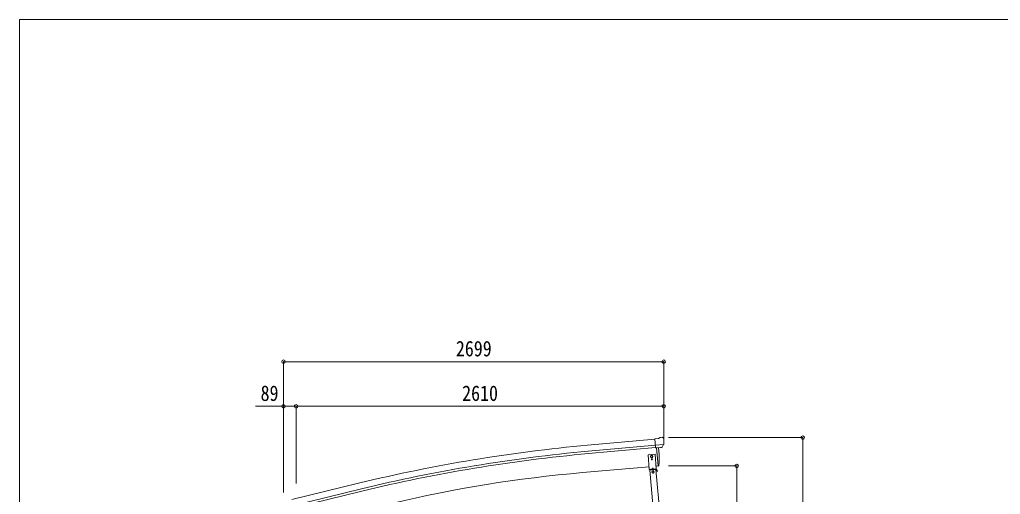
# Model space of a CAD drawing. Units: millimetres at full size. Extents: x -6988 to 7066, y -4877 to 4823.
# Drawn here: x -6988 to -24, y 1453 to 4823 of the extents above; entities that cross this region are included whole.
import ezdxf
from ezdxf.enums import TextEntityAlignment as Align

# ---------------------------------------------------------------- set-up
doc = ezdxf.new("R2010")
doc.units = ezdxf.units.MM
doc.header["$LTSCALE"] = 25
doc.header["$PDMODE"] = 32
doc.header["$PDSIZE"] = 25
for name, color, linetype, lineweight in [('0-1_本体', 4, 'Continuous', 9), ('0-2_部品', 7, 'Continuous', 9), ('0-A_寸法', 6, 'Continuous', 9), ('1-2_GLASS_SEAL', 7, 'Continuous', 9), ('F-0_240', 7, 'Continuous', 9)]:
    doc.layers.add(name, color=color, linetype=linetype, lineweight=lineweight)
doc.styles.add('ＭＳ ゴシック', font='')
doc.styles.get('ＭＳ ゴシック').set_extended_font_data('MS Gothic')

msp = doc.modelspace()

# ---------------------------------------------------------------- linework, layer by layer
at = {"layer": '0-1_本体'}
for p, q in [((-2477.55, 1845.04), (-2955.06, 1801.83)), ((-2473.79, 1802.04), (-2951.17, 1758.84)), ((-2472.32, 1785.26), (-2949.65, 1742.08)), ((-2465.08, 1782.88), (-2453.83, 1654.28)), ((-2518.58, 1648.61), (-2991.78, 1607.21)), ((-2453.83, 1654.28), (-2468.77, 1652.97)), ((-5054.39, 1416.22), (-4571.51, 1533.7)), ((-5044.31, 1374.25), (-4561.3, 1491.72)), ((-5040.38, 1357.87), (-4557.32, 1475.36))]:
    msp.add_line(p, q, dxfattribs=at)
for centre, radius, start, end in [((-1958.94, -9208.18), 11054.98, 95.16866, 103.66973), ((-1958.94, -9208.18), 11011.82, 95.16974, 103.66973), ((-1958.94, -9208.18), 10994.98, 95.16974, 103.66973), ((-2192.76, -7608.44), 9250.23, 94.95525, 103.47191)]:
    msp.add_arc(centre, radius, start, end, dxfattribs=at)
at = {"layer": '0-2_部品'}
for p, q in [((-2451.15, 1849.25), (-2477.71, 1846.93)), ((-2472.06, 1782.27), (-2477.71, 1846.93)), ((-2451.15, 1849.25), (-2439.43, 1856.02)), ((-2424.52, 1857.6), (-2438.19, 1856.41)), ((-2415.39, 1851.85), (-2420.87, 1856.45)), ((-2414.33, 1849.81), (-2414.21, 1848.47)), ((-2414.85, 1806.96), (-2473.77, 1801.81)), ((-2462.09, 1783.14), (-2472.06, 1782.27)), ((-2454.03, 1656.55), (-2465.08, 1782.88)), ((-2428.49, 1786.08), (-2436.19, 1785.4)), ((-2426.1, 1787.48), (-2415.17, 1806.41)), ((-2453.79, 1653.78), (-2454.03, 1656.55)), ((-2451.18, 1654.17), (-2453.79, 1653.78))]:
    msp.add_line(p, q, dxfattribs=at)
for points in [[(-2462.09, 1783.14), (-2461.82, 1783.07), (-2436.45, 1785.29), (-2436.19, 1785.4)], [(-2448.63, 1657), (-2447.8, 1682.63), (-2447.6, 1709.12), (-2448.07, 1735.61), (-2449.21, 1762.08), (-2450.72, 1784.04)], [(-2414.78, 1807.59), (-2415.06, 1806.61), (-2415.17, 1806.41)]]:
    msp.add_lwpolyline(points, dxfattribs=at)
msp.add_circle((-2499.86, 1721.42), 6.5, dxfattribs=at)
for centre, radius, start, end in [((-2437.93, 1853.42), 3, 95, 120), ((-2424.09, 1852.62), 5, 50.00648, 94.99352), ((-2615.84, 1830.83), 202.4, 353.4085, 5), ((-2451.62, 1657.13), 3, 278.50322, 357.46219)]:
    msp.add_arc(centre, radius, start, end, dxfattribs=at)
for centre, major_axis, ratio, start_param, end_param in [((-2410, 1853.86), (-15.35, 3.44), 0.101033, 5.9751426, 5.9753737), ((-2417.32, 1849.55), (2.71, -1.31), 0.997474, 0.5366567, 1.3225652), ((-2428.76, 1789.07), (1.62, -2.54), 0.997631, 5.8041905, 5.8929484), ((-2428.83, 1789.18), (-3.5, 2.17), 0.650902, 2.1145521, 2.1873627), ((-2428.7, 1788.98), (1.62, -2.54), 0.997631, 5.965759, 6.7621801)]:
    msp.add_ellipse(centre, major_axis=major_axis, ratio=ratio, start_param=start_param, end_param=end_param, dxfattribs=at)
at = {"layer": '0-A_寸法'}
for p, q in [((-5113.86, 2394.43), (-5113.86, 2077.81)), ((-5113.86, 2394.43), (-2414.86, 2394.43)), ((-2414.86, 2394.43), (-2414.86, 2077.81)), ((-5113.86, 2077.81), (-5313.86, 2077.81)), ((-5113.86, 2077.81), (-5113.86, 1465.58)), ((-5113.86, 2077.81), (-5024.86, 2077.81)), ((-5024.86, 2077.81), (-2414.86, 2077.81)), ((-5024.86, 2077.81), (-5024.86, 1529.96)), ((-2414.86, 2077.81), (-2414.86, 1848.81)), ((-1427.5, 1855.57), (-2379.79, 1855.57)), ((-1427.5, -953.93), (-1427.5, 1855.57)), ((-1896.52, 1654.27), (-2379.79, 1654.27)), ((-1896.52, 1654.27), (-1896.52, -953.93))]:
    msp.add_line(p, q, dxfattribs=at)
for p in [(-5113.86, 2394.43), (-2414.86, 2394.43), (-5113.86, 2077.81), (-5024.86, 2077.81), (-2414.86, 2077.81), (-1427.5, 1855.57), (-1896.52, 1654.27)]:
    msp.add_point(p, dxfattribs=at)
at = {"layer": '1-2_GLASS_SEAL'}
for p, q in [((-2499.43, 1701.91), (-2500.25, 1701.91)), ((-2496.97, 1701.09), (-2496.15, 1701.09)), ((-2469.74, 1628.7), (-2513.58, 1624.86)), ((-2468.83, 1631.79), (-2512.34, 1627.98)), ((-2512.08, 1624.99), (-2512.34, 1627.98)), ((-2497.64, 1626.26), (-2497.9, 1629.25)), ((-2497.68, 1626.76), (-2485.73, 1627.8)), ((-2492.83, 1640.19), (-2496.96, 1631.34)), ((-2492.83, 1640.19), (-2487.23, 1632.19)), ((-2485.68, 1627.3), (-2485.94, 1630.29)), ((-2471.24, 1628.57), (-2471.5, 1631.56)), ((-2471.28, 1629.07), (-2468.61, 1629.3)), ((-2458.13, 1616.72), (-2465.97, 1630.3)), ((-2462.79, 1619.8), (-2460.63, 1621.05))]:
    msp.add_line(p, q, dxfattribs=at)
at = {"layer": '1-2_GLASS_SEAL', "color": 4}
for p, q in [((-2365.38, -69.05), (-2513.58, 1624.86)), ((-2321.54, -65.22), (-2469.74, 1628.69))]:
    msp.add_line(p, q, dxfattribs=at)
at = {"layer": '1-2_GLASS_SEAL'}
for points in [[(-2467.19, 1633.94), (-2476.34, 1738.54), (-2526.15, 1734.18), (-2517, 1629.58)], [(-2499.94, 1728.92), (-2506.44, 1725.17), (-2506.44, 1717.67), (-2499.94, 1713.91), (-2493.44, 1717.67), (-2493.44, 1725.17)], [(-2476.98, 1631.08), (-2506.86, 1628.46), (-2507.04, 1630.45), (-2477.15, 1633.07)], [(-2490.26, 1618.35), (-2496.76, 1614.59), (-2496.76, 1607.09), (-2490.26, 1603.34), (-2483.76, 1607.09), (-2483.76, 1614.59)]]:
    msp.add_lwpolyline(points, close=True, dxfattribs=at)
for points in [[(-2500.25, 1701.91), (-2500.25, 1701.09), (-2499.43, 1701.09)], [(-2497.79, 1702.73), (-2497.79, 1703.55), (-2498.61, 1703.55), (-2498.61, 1702.73)], [(-2498.61, 1700.27), (-2498.61, 1699.45), (-2497.79, 1699.45), (-2497.79, 1700.27)], [(-2496.15, 1701.09), (-2496.15, 1701.91), (-2496.97, 1701.91)], [(-2458.13, 1616.72), (-2460.29, 1615.47), (-2468.13, 1629.05)]]:
    msp.add_lwpolyline(points, dxfattribs=at)
for centre, radius in [((-2499.94, 1721.42), 8.5), ((-2499.94, 1721.42), 7.7), ((-2499.94, 1721.42), 6.5), ((-2499.86, 1721.43), 6.5), ((-2498.2, 1701.5), 3.75), ((-2490.26, 1610.84), 8.5), ((-2490.26, 1610.84), 7.7), ((-2490.26, 1610.84), 6.5)]:
    msp.add_circle(centre, radius, dxfattribs=at)
for centre, radius, start, end in [((-2499.43, 1702.73), 0.82, 270, 0), ((-2499.43, 1700.27), 0.82, 0, 90), ((-2496.97, 1702.73), 0.82, 180, 270), ((-2496.97, 1700.27), 0.82, 90, 180), ((-2468.57, 1628.8), 3, 30, 95), ((-2468.57, 1628.8), 0.5, 30, 95)]:
    msp.add_arc(centre, radius, start, end, dxfattribs=at)
at = {"layer": 'F-0_240', "color": 5}
for q in [(-6987.88, -4877.21), (6712.12, 4822.79)]:
    msp.add_line((-6987.88, 4822.79), q, dxfattribs=at)

# ---------------------------------------------------------------- texts
at = {"layer": '0-A_寸法', "color": 7, "style": 'ＭＳ ゴシック', "width": 0.85}
for s, p in [('2699', (-3890.36, 2399.43)), ('89', (-5276.86, 2082.81)), ('2610', (-3845.86, 2082.81))]:
    msp.add_text(s, height=110, dxfattribs=at).set_placement(p, align=Align.BOTTOM_LEFT)

doc.saveas('drawing.dxf')
